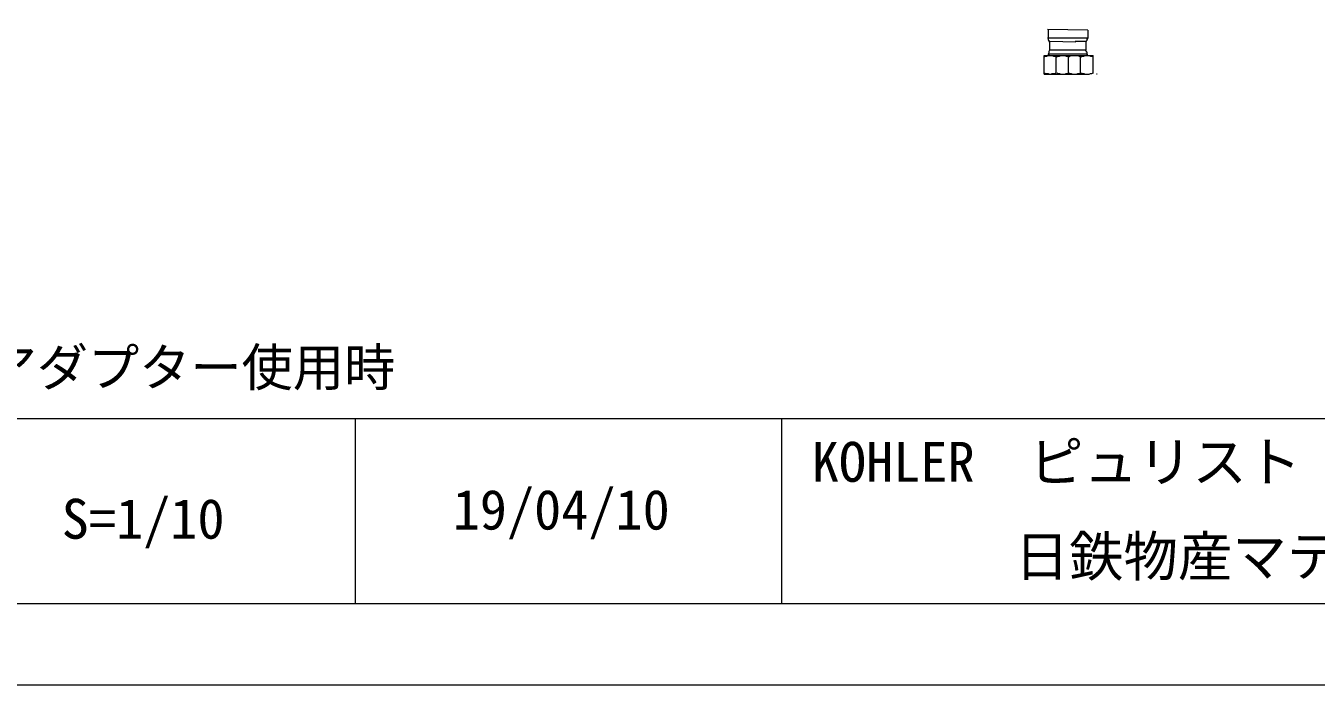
# Model space of a CAD drawing. Units: millimetres, scale not verified. Extents: x -1392 to 1770, y -947 to 991.
# Drawn here: x 61 to 882, y -947 to -528 of the extents above; entities that cross this region are included whole.
import ezdxf
from ezdxf.enums import TextEntityAlignment as Align

# ---------------------------------------------------------------- set-up
doc = ezdxf.new("R2010")
doc.units = ezdxf.units.MM
doc.header["$LTSCALE"] = 10
for name, color, linetype, lineweight in [('0-1_レイヤー_1', 7, 'Continuous', 18), ('0-8', 7, 'Continuous', 5), ('F-0', 7, 'Continuous', 5)]:
    doc.layers.add(name, color=color, linetype=linetype, lineweight=lineweight)
doc.styles.add('ＭＳ ゴシック', font='')
doc.styles.get('ＭＳ ゴシック').set_extended_font_data('MS Gothic')

msp = doc.modelspace()

# ---------------------------------------------------------------- linework, layer by layer
at = {"layer": '0-1_レイヤー_1'}
for points in [[(736.39, -530.75), (723.48, -530.54), (710.57, -530.33)], [(710.99, -530.33), (710.99, -533.08), (710.99, -535.83)], [(736.39, -530.75), (736.39, -533.29), (736.39, -535.83)], [(731.73, -535.83), (721.15, -535.83), (710.57, -535.83)], [(710.99, -535.83), (710.99, -536.05), (710.99, -536.26), (710.99, -536.47), (710.99, -536.68), (710.99, -536.89), (710.99, -537.1), (711.2, -537.1), (711.41, -537.1), (711.41, -537.31), (711.41, -537.53), (711.41, -537.74), (711.41, -537.95), (711.62, -537.95), (711.83, -537.95)], [(728.77, -538.38), (720.3, -538.16), (711.83, -537.95)], [(711.83, -537.95), (711.83, -540.7), (711.83, -543.45)], [(736.39, -535.83), (732.37, -535.83), (728.35, -535.83)], [(735.12, -537.95), (731.73, -537.95), (728.35, -537.95)], [(735.12, -537.95), (735.33, -537.95), (735.54, -537.95), (735.54, -537.74), (735.54, -537.53), (735.76, -537.31), (735.97, -537.1), (735.97, -536.89), (735.97, -536.68), (735.97, -536.47), (735.97, -536.26), (736.18, -536.26), (736.39, -536.26), (736.39, -536.05), (736.39, -535.83)], [(735.12, -537.95), (735.12, -540.7), (735.12, -543.45)], [(708.45, -546.84), (724.11, -546.84), (739.77, -546.84)], [(708.45, -558.69), (708.45, -552.77), (708.45, -546.84)], [(708.45, -547.69), (708.87, -547.48), (709.3, -547.26), (709.72, -547.26), (710.14, -547.26), (710.57, -547.05), (710.99, -546.84)], [(711.83, -543.45), (711.62, -543.88), (711.41, -544.3), (711.41, -544.51), (711.41, -544.72), (711.41, -544.93), (711.41, -545.15), (711.2, -545.57), (710.99, -545.99)], [(728.77, -545.99), (719.88, -545.99), (710.99, -545.99)], [(710.99, -545.99), (710.99, -546.2), (710.99, -546.42), (711.2, -546.42), (711.41, -546.42), (711.41, -546.63), (711.41, -546.84), (711.62, -546.84), (711.83, -546.84)], [(710.99, -546.84), (711.41, -546.84), (711.83, -546.84), (712.26, -546.84), (712.68, -546.84), (713.11, -546.84), (713.53, -546.84), (713.95, -547.05), (714.38, -547.26), (714.8, -547.26), (715.22, -547.26), (715.64, -547.48), (716.07, -547.69)], [(735.12, -543.45), (731.73, -543.45), (728.35, -543.45), (720.09, -543.45), (711.83, -543.45)], [(716.07, -557.85), (716.07, -552.77), (716.07, -547.69)], [(716.49, -547.69), (716.92, -547.48), (717.34, -547.26), (717.76, -547.26), (718.19, -547.26), (718.61, -547.05), (719.03, -546.84)], [(719.03, -546.84), (719.45, -546.84), (719.88, -546.84), (720.3, -546.84), (720.73, -546.84), (721.15, -546.84), (721.57, -546.84), (722, -547.05), (722.42, -547.26), (722.84, -547.26), (723.27, -547.26), (723.69, -547.48), (724.11, -547.69)], [(724.11, -547.69), (724.54, -547.48), (724.96, -547.26), (725.38, -547.05), (725.8, -546.84), (726.23, -546.84), (726.65, -546.84)], [(724.11, -557.85), (724.11, -552.77), (724.11, -547.69)], [(726.65, -546.84), (727.08, -546.84), (727.5, -546.84), (727.92, -546.84), (728.35, -546.84), (728.77, -546.84), (729.19, -546.84), (729.61, -546.84), (730.04, -546.84), (730.46, -547.05), (730.89, -547.26), (731.31, -547.48), (731.73, -547.69)], [(735.97, -545.99), (732.16, -545.99), (728.35, -545.99)], [(728.35, -546.84), (732.37, -546.84), (736.39, -546.84)], [(731.73, -557.85), (731.73, -552.77), (731.73, -547.69)], [(732.16, -547.69), (732.58, -547.48), (733, -547.26), (733.42, -547.26), (733.85, -547.26), (734.27, -547.05), (734.7, -546.84), (735.12, -546.84), (735.54, -546.84), (735.96, -546.84), (736.39, -546.84)], [(735.97, -545.99), (735.97, -545.78), (735.97, -545.57), (735.97, -545.36), (735.97, -545.15), (735.97, -544.93), (735.97, -544.72), (735.76, -544.72), (735.54, -544.72), (735.54, -544.51), (735.54, -544.3), (735.33, -544.09), (735.12, -543.88), (735.12, -543.67), (735.12, -543.45)], [(735.97, -545.99), (735.97, -546.2), (735.97, -546.42), (735.97, -546.63), (735.97, -546.84), (735.76, -546.84), (735.54, -546.84)], [(736.39, -546.84), (736.81, -546.84), (737.23, -546.84), (737.66, -547.05), (738.08, -547.26), (738.51, -547.26), (738.93, -547.26), (739.35, -547.48), (739.77, -547.69)], [(739.77, -558.27), (739.77, -552.56), (739.77, -546.84)], [(708.45, -557.85), (708.87, -558.06), (709.3, -558.27), (709.72, -558.27), (710.14, -558.27), (710.57, -558.27), (710.99, -558.27), (711.41, -558.48), (711.83, -558.69), (712.26, -558.69), (712.68, -558.69), (713.11, -558.48), (713.53, -558.27), (713.95, -558.27), (714.38, -558.27), (714.8, -558.27), (715.22, -558.27), (715.64, -558.06), (716.07, -557.85)], [(716.49, -557.85), (716.92, -558.06), (717.34, -558.27), (717.76, -558.27), (718.19, -558.27), (718.61, -558.48), (719.03, -558.69), (719.45, -558.69), (719.88, -558.69), (720.3, -558.69), (720.73, -558.69), (721.15, -558.69), (721.57, -558.69), (722, -558.48), (722.42, -558.27), (722.84, -558.27), (723.27, -558.27), (723.69, -558.06), (724.11, -557.85), (724.54, -558.06), (724.96, -558.27), (725.38, -558.27), (725.8, -558.27), (726.23, -558.48), (726.65, -558.69), (727.08, -558.69), (727.5, -558.69), (727.92, -558.69), (728.35, -558.69), (728.77, -558.69), (729.19, -558.69), (729.61, -558.48), (730.04, -558.27), (730.46, -558.27), (730.89, -558.27), (731.52, -558.06), (732.16, -557.85)], [(732.16, -557.85), (732.58, -558.06), (733, -558.27), (733.42, -558.27), (733.85, -558.27), (734.27, -558.48), (734.7, -558.69), (735.12, -558.69), (735.54, -558.69), (735.96, -558.69), (736.39, -558.69), (736.81, -558.69), (737.23, -558.69), (737.66, -558.48), (738.08, -558.27), (738.51, -558.27), (738.93, -558.27), (739.35, -558.06), (739.77, -557.85)], [(708.45, -558.69), (720.09, -558.69), (731.73, -558.69), (734.27, -558.69), (736.81, -558.69)], [(742.32, -558.69), (742.1, -558.69), (741.89, -558.69)]]:
    msp.add_lwpolyline(points, dxfattribs=at)
at = {"layer": 'F-0'}
for p, q in [((-1339.08, -777.82), (1297.56, -777.82)), ((270.15, -777.82), (270.15, -895.37)), ((541.47, -777.82), (541.47, -895.37)), ((-1339.08, -895.37), (1297.56, -895.37))]:
    msp.add_line(p, q, dxfattribs=at)
msp.add_lwpolyline([(-1391.5, 991.14), (1350.16, 991.14), (1350.16, -947.41), (-1391.5, -947.41)], close=True, dxfattribs=at)

# ---------------------------------------------------------------- texts
at = {"layer": '0-8', "style": 'ＭＳ ゴシック'}
msp.add_text('※変換アダプター使用時', height=23.88, dxfattribs=at).set_placement((-62.54, -764.33), align=Align.BOTTOM_LEFT)
at = {"layer": 'F-0', "style": 'ＭＳ ゴシック'}
for s, p in [('KOHLER\u3000ピュリスト', (560.71, -825.65)), ('S=1/10', (83.59, -861.85)), ('19/04/10', (332.27, -856.04)), ('日鉄物産マテックス株式会社', (689.75, -885.71))]:
    msp.add_text(s, height=25.38, dxfattribs=at).set_placement(p, align=Align.BOTTOM_LEFT)

doc.saveas('drawing.dxf')
